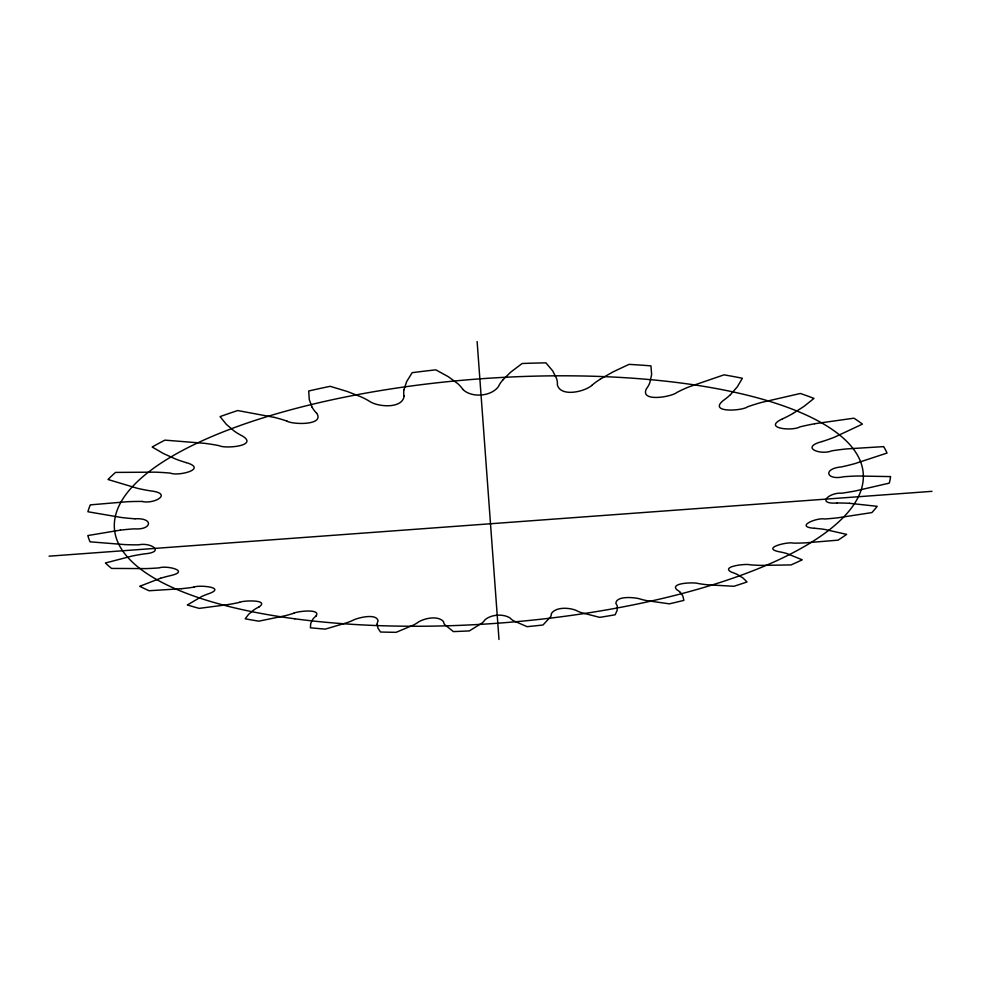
<?xml version="1.0" encoding="UTF-8"?>
<svg xmlns="http://www.w3.org/2000/svg" width="981" height="981" viewBox="0 0 981 981"><rect width="100%" height="100%" fill="white"/><g stroke="black" fill="none" stroke-linecap="round" stroke-linejoin="round"><path stroke-width="1.47" d="M377.133 624.198L377.906 628.036L380.493 632.022A403.301 131.957 -4.2 0 0 396.152 632.316L413.712 624.946A73.636 20.38 -2.9 0 0 418.74 621.795C425.484 618.005 437.906 615.504 443.461 621.513A72.054 19.681 -4.4 0 0 444.687 624.578L453.369 631.592A403.301 131.957 -4.2 0 0 469.372 630.906L482.088 622.984A72.533 19.89 -3.5 0 0 485.031 619.747C491.297 614.425 502.959 613.603 509.985 617.907A72.533 19.89 -4.9 0 0 513.345 620.679L527.055 626.663A403.301 131.957 -4.2 0 0 542.984 625.007L550.586 616.804A72.054 19.681 -4 0 0 551.359 613.591C555.822 606.822 568.624 607.509 575.847 610.256A73.636 20.38 -5.5 0 0 581.279 612.635L599.698 617.368A403.301 131.957 -4.2 0 0 615.148 614.78L617.11 610.476L617.319 606.565A72.189 19.743 -4.6 0 0 615.872 603.487C615.933 595.798 633.26 597.245 639.195 598.717A75.329 21.153 -6 0 0 646.577 600.605L669.349 603.842A403.301 131.957 -4.2 0 0 683.88 600.372L682.911 596.141L680.36 592.426M403.951 389.715L406.637 381.621L412.179 372.67A403.301 131.957 -4.2 0 1 435.822 369.849L448.28 376.679L457.465 383.399A101.926 39.154 -2.7 0 1 462.738 389.261M502.677 380.076L510.782 372.093L522.113 363.51A403.301 131.957 -4.2 0 1 545.914 362.847L552.708 370.892L556.546 378.507A102.564 39.878 -3.9 0 1 557.367 384.908C560.727 397.231 584.161 391.922 591.788 385.459M730.502 394.607L737.271 386.882L742.384 378.261A403.301 131.957 -4.2 0 0 724.039 374.84L688.527 387.041A98.284 35.512 -7.4 0 0 676.829 392.498C671.556 396.925 639.882 402.406 646.32 388.942A102.367 39.657 -5.1 0 0 649.9 382.467L651.642 374.509L650.943 365.864A403.301 131.957 -4.2 0 0 629.029 364.368L612.953 371.934L600.164 379.23M316.017 616.105C321.56 608.367 297.476 611.249 293.92 613.162M793.004 413.455L803.93 406.428L813.985 398.409A403.301 131.957 -4.2 0 0 800.337 393.479L761.366 402.455A95.451 33.096 -7.8 0 0 747.51 406.845C742.347 410.904 708.221 413.148 723.009 400.702A101.362 38.541 -6.2 0 0 730.465 394.607M259.131 606.896C269.934 599.428 243.104 600.372 239.597 602.322M782.482 418.838C761.673 428.55 792.807 431.272 799.773 426.919A92.165 30.632 -7.9 0 1 814.61 423.755M822.139 441.524C799.515 447.459 820.496 455.491 831.753 450.843A88.633 28.277 -7.8 0 1 846.542 448.918L883.648 446.613A403.301 131.957 -4.2 0 1 887.02 453.063L855.064 463.559A93.98 31.968 -7.9 0 1 841.49 466.907C822.323 468.587 826.345 480.727 843.672 476.741A85.114 26.156 -7.6 0 1 857.553 476.006L890.576 476.594A403.301 131.957 -4.2 0 1 889.289 483.13L855.371 490.954A90.559 29.528 -7.9 0 1 841.6 493.21C829.141 492.29 815.885 504.455 837.1 503.008M160.553 578.238L139.731 586.295A403.301 131.957 -4.2 0 0 149.063 590.746L181.657 588.686M814.598 423.731L853.924 418.188A403.301 131.957 -4.2 0 1 862.409 424.123L834.684 437.109A97.058 34.433 -7.6 0 1 822.176 441.536M228.953 604.468L199.18 608.379A403.301 131.957 -4.2 0 1 187.383 604.958L201.89 596.411A76.31 21.594 -2.1 0 1 209.787 593.333C226.071 587.055 198.162 584.799 193.809 587.153M120.393 530.12L87.824 535.552A403.301 131.957 -4.2 0 0 90.056 541.819L124.759 544.602A90.559 29.528 -0.5 0 0 138.701 544.835C150.939 542.113 165.777 552.095 144.587 553.86A81.791 24.329 -1.2 0 0 132.41 555.969L105.421 562.984A403.301 131.957 -4.2 0 0 111.564 568.428L145.936 568.6A87.015 27.272 -0.7 0 0 159.241 567.864C166.365 565.215 190.792 570.917 170.719 575.565A78.811 22.808 -1.7 0 0 160.577 578.25M49.05 556.178L931.95 491.334M142.257 501.475C154.091 504.43 173.6 493.431 150.4 490.856A97.058 34.433 -0.8 0 1 137.377 488.305L108.033 479.513A403.301 131.957 -4.2 0 1 115.55 472.413L155.268 472.155A92.165 30.632 -0.5 0 1 170.424 473.112C177.953 476.472 208.328 469.126 186.316 462.615M849.472 503.29L877.186 506.319A403.301 131.957 -4.2 0 1 871.901 512.585L837.921 517.784A87.015 27.272 -7.7 0 1 824.641 518.998C817.222 517.343 793.85 526.772 814.414 528.293M134.986 518.777C154.164 517.674 151.92 530.255 134.25 528.845A85.114 26.156 -0.8 0 0 120.405 530.132M274.631 417.44L237.709 410.549A403.301 131.957 -4.2 0 0 220.063 416.618L226.39 424.393L234.201 431.051A101.362 38.541 -2.2 0 0 242.454 436.005C259.009 446.11 224.833 448.906 219.131 445.668A95.451 33.096 -0.6 0 0 204.796 443.338L164.955 440.138A403.301 131.957 -4.2 0 0 152.178 447.017L163.3 453.48L175.133 458.838A99.572 36.702 -1.3 0 0 186.28 462.627M286.955 421.143C292.878 424.687 325.018 425.57 316.655 413.148M462.676 389.273C471.432 398.09 491.003 396.643 498.385 386.649A101.926 39.154 -5.7 0 1 502.726 380.076M312.117 407.274L309.285 399.647L308.708 390.99A403.301 131.957 -4.2 0 1 330.18 386.318L347.188 391.456L360.898 396.802A100.491 37.621 -1.7 0 1 370.156 401.72C378.654 407.054 402.394 408.832 404.135 396.165M477.122 341.535L498.998 639.465M680.323 592.438A72.962 20.074 -5.2 0 0 676.645 589.606C669.864 582.788 694.266 582.125 698.031 583.487A77.597 22.22 -6.5 0 0 707.24 584.762L733.923 586.282A403.301 131.957 -4.2 0 0 747.044 581.954L742.985 577.993L737.577 574.621A74.335 20.699 -5.7 0 0 731.581 572.193C719.649 566.393 746.492 563.413 750.195 564.823A80.368 23.593 -7 0 0 761.048 565.387L791.054 564.921A403.301 131.957 -4.2 0 0 802.225 559.808L786.627 553.468A76.31 21.594 -6.3 0 0 778.362 551.592C761.305 547.729 788.626 541.451 793.273 543.131A83.557 25.285 -7.4 0 0 805.524 542.861L838.056 540.151A403.301 131.957 -4.2 0 0 846.64 534.375L824.874 529.458A78.811 22.808 -6.7 0 0 814.451 528.281M377.17 624.198A72.189 19.743 -3.8 0 1 378.114 620.948C376.778 613.419 360.113 617.257 354.349 619.636A75.329 21.153 -2.4 0 1 347.323 622.579L325.275 629.115A403.301 131.957 -4.2 0 1 310.388 627.791L310.732 623.475L312.706 619.428A72.962 20.074 -3.2 0 1 315.968 616.093M293.957 613.162A77.597 22.22 -1.9 0 1 284.993 615.774L258.825 621.169A403.301 131.957 -4.2 0 1 245.201 618.803L248.647 614.29L253.503 610.17A74.335 20.699 -2.7 0 1 259.082 606.896M239.622 602.334A80.368 23.593 -1.4 0 1 228.929 604.468M193.821 587.165A83.557 25.285 -1 0 1 181.657 588.674M134.973 518.79A93.98 31.968 -0.5 0 1 121.08 517.441L87.898 511.751A403.301 131.957 -4.2 0 1 90.301 504.872L127.346 501.72A88.633 28.277 -0.6 0 1 142.257 501.45M274.594 417.452A98.284 35.512 -1 0 1 287.004 421.131M316.593 413.16A102.367 39.657 -3.3 0 1 312.166 407.274M404.062 396.165A102.564 39.878 -4.5 0 1 404 389.715M591.727 385.447A100.491 37.621 -6.7 0 1 600.213 379.242M792.967 413.455A99.572 36.702 -7.1 0 1 782.531 418.85M837.124 502.995A81.791 24.329 -7.2 0 1 849.46 503.302M294.803 618.79A375.416 122.502 -4.2 0 0 863.268 479.047A375.416 122.502 -4.2 0 0 308.414 405.251A375.416 122.502 -4.2 0 0 294.803 618.79"/></g></svg>
